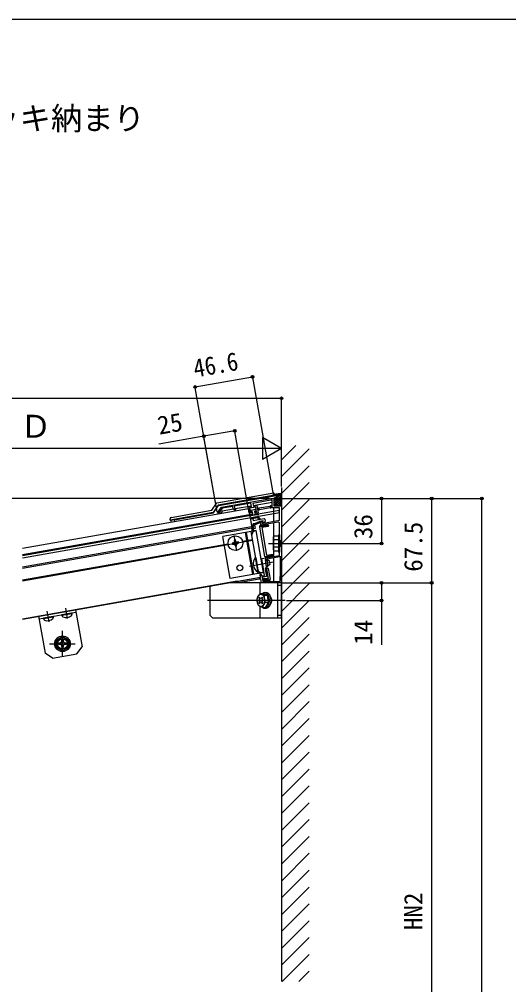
# Model space of a CAD drawing. Units: millimetres, scale not verified. Extents: x -875 to 875, y -1304 to 1297.
# Drawn here: x -411 to -20, y 474 to 1246 of the extents above; entities that cross this region are included whole.
import ezdxf
from ezdxf.enums import TextEntityAlignment as Align

# ---------------------------------------------------------------- set-up
doc = ezdxf.new("R2010")
doc.units = ezdxf.units.MM
doc.header["$LTSCALE"] = 8
for name, color, linetype in [('0-1_USER1', 3, 'Continuous'), ('0-2_YKK_11', 7, 'Continuous'), ('0-3_YKK_12', 2, 'Continuous'), ('0-4_YKK_13', 4, 'Continuous'), ('0-5_YKK_D', 6, 'Continuous'), ('0-6_YKK_ZWAK', 7, 'Continuous'), ('0-7_YSS_K', 3, 'Continuous')]:
    doc.layers.add(name, color=color, linetype=linetype)
doc.styles.add('ＭＳ ゴシック', font='')
doc.styles.get('ＭＳ ゴシック').set_extended_font_data('MS Gothic')

msp = doc.modelspace()

# ---------------------------------------------------------------- linework, layer by layer
at = {"layer": '0-2_YKK_11'}
for points in [[(-238.683, 854.909), (-237.454, 854.048), (-238.028, 853.229), (-239.596, 854.327), (-239.978, 856.494), (-248.44, 855.001), (-251.323, 850.885), (-252.142, 851.458), (-249.022, 855.914)], [(-249.022, 855.914), (-209.662, 862.855), (-207.062, 862.855), (-207.062, 856.855), (-201.062, 856.855), (-201.062, 842.193), (-201.062, 816.341), (-214.211, 814.023), (-213.17, 808.114), (-214.224, 806.608), (-213.13, 800.404), (-216.577, 799.796), (-216.005, 796.555), (-202.062, 796.555), (-202.062, 800.355), (-201.062, 800.355), (-201.062, 795.355), (-217.012, 795.355), (-217.524, 798.255), (-218.983, 798.255), (-235.294, 795.378), (-235.52, 796.659), (-219.097, 799.555), (-217.753, 799.555), (-218.128, 801.679), (-217.617, 802.409), (-217.225, 802.322), (-216.982, 800.943), (-214.52, 801.377), (-216.073, 810.183), (-215.987, 810.384), (-216.082, 810.926), (-216.232, 811.085), (-216.882, 814.77), (-202.562, 817.295), (-202.562, 826.396), (-202.442, 826.58), (-202.442, 827.129), (-202.562, 827.313), (-202.562, 842.944)], [(-203.736, 843.929), (-217.533, 841.496), (-217.926, 843.728), (-221.423, 842.097), (-222.677, 841.876), (-222.138, 838.823), (-223.616, 838.562), (-223.407, 837.381), (-224.392, 837.207), (-224.774, 839.374), (-223.297, 839.634), (-223.748, 842.195), (-222.982, 842.837), (-221.727, 843.059), (-218.575, 844.528), (-217.098, 844.789), (-216.756, 842.852), (-202.562, 845.355), (-202.562, 855.355), (-208.562, 855.355), (-208.562, 861.355), (-209.531, 861.355), (-223.888, 858.823), (-223.506, 856.656), (-220.798, 857.134), (-219.756, 851.225), (-221.972, 850.834), (-222.145, 851.819), (-220.914, 852.036), (-221.609, 855.975), (-226.533, 855.107), (-226.012, 852.153), (-224.781, 852.37), (-224.607, 851.385), (-226.823, 850.994), (-227.691, 855.918), (-224.983, 856.396), (-225.452, 859.055), (-238.993, 856.667), (-238.683, 854.909)]]:
    msp.add_lwpolyline(points, dxfattribs=at)
msp.add_arc((-203.562, 842.944), 1, 360, 99.99998, dxfattribs=at)
at = {"layer": '0-3_YKK_12'}
for p, q in [((-227.465, 854.637), (-408.03, 822.799)), ((-226.597, 849.713), (-408.03, 817.722)), ((-227.465, 854.637), (-226.476, 849.024)), ((-226.163, 847.252), (-224.288, 836.616)), ((-408.03, 807.06), (-224.774, 839.373)), ((-236.75, 820.913), (-238.938, 833.322)), ((-243.699, 826.389), (-408.03, 797.413)), ((-243.595, 825.798), (-408.03, 796.804)), ((-244.049, 826.024), (-231.64, 828.212)), ((-224.109, 829.843), (-232.093, 828.435)), ((-224.005, 829.252), (-231.989, 827.845)), ((-211.562, 826.855), (-192.992, 826.855)), ((-226.503, 808.815), (-207.791, 812.115)), ((-218.384, 803.133), (-217.828, 799.98)), ((-408.03, 766.443), (-217.828, 799.98)), ((-236.521, 796.684), (-408.03, 766.443)), ((-198.062, 781.356), (-260.104, 781.356)), ((-386.734, 764.207), (-388.227, 772.676)), ((-371.962, 766.811), (-373.455, 775.281)), ((-376.031, 736.449), (-376.031, 756.949)), ((-386.281, 746.699), (-365.781, 746.699))]:
    msp.add_line(p, q, dxfattribs=at)
at = {"layer": '0-4_YKK_13'}
for p, q in [((-252.73, 859.262), (-207.062, 867.314)), ((-202.062, 866.165), (-251.567, 857.436)), ((-251.378, 857.14), (-202.062, 865.836)), ((-207.362, 862.855), (-201.062, 866.492)), ((-207.062, 867.314), (-207.062, 866.299)), ((-207.062, 866.299), (-202.062, 867.181)), ((-207.062, 860.796), (-202.062, 865.796)), ((-202.062, 862.759), (-204.063, 864.759)), ((-202.062, 864.555), (-202.924, 865.417)), ((-202.062, 867.181), (-202.062, 866.165)), ((-202.062, 866.165), (-202.062, 865.836)), ((-202.062, 865.796), (-201.782, 866.076)), ((-202.062, 865.836), (-202.062, 856.855)), ((-202.062, 864), (-201.062, 865)), ((-201.062, 863.555), (-202.062, 864.555)), ((-201.062, 865.351), (-201.785, 866.074)), ((-256.786, 853.47), (-252.73, 859.262)), ((-251.567, 857.436), (-255.623, 851.644)), ((-255.434, 851.348), (-251.378, 857.14)), ((-251.567, 857.436), (-251.378, 857.14)), ((-225.038, 856.708), (-238.014, 854.42)), ((-208.562, 859.613), (-223.561, 856.968)), ((-218.764, 855.275), (-210.297, 856.768)), ((-209.803, 856.855), (-210.297, 856.768)), ((-210.064, 856.606), (-209.572, 856.693)), ((-209.873, 855.523), (-210.064, 856.606)), ((-209.563, 856.644), (-209.572, 856.693)), ((-207.064, 862.59), (-206.031, 863.623)), ((-207.062, 859), (-202.062, 864)), ((-202.062, 857.371), (-207.062, 862.371)), ((-203.342, 856.855), (-207.062, 860.575)), ((-205.138, 856.855), (-207.062, 858.779)), ((-207.044, 857.222), (-202.062, 862.204)), ((-202.062, 859.167), (-206.34, 863.445)), ((-205.615, 856.855), (-202.062, 860.408)), ((-202.062, 860.963), (-205.201, 864.102)), ((-203.819, 856.855), (-202.062, 858.612)), ((-202.062, 862.204), (-201.062, 863.204)), ((-201.062, 861.759), (-202.062, 862.759)), ((-202.062, 860.408), (-201.062, 861.408)), ((-201.062, 859.963), (-202.062, 860.963)), ((-202.062, 858.612), (-201.062, 859.612)), ((-201.062, 858.167), (-202.062, 859.167)), ((-201.546, 856.855), (-202.062, 857.371)), ((-202.023, 856.855), (-201.062, 857.816)), ((-202.872, 853.186), (-408.03, 817.011)), ((-202.559, 851.413), (-408.03, 815.183)), ((-255.623, 851.644), (-289.931, 845.594)), ((-289.295, 847.737), (-256.786, 853.47)), ((-286.601, 845.852), (-255.434, 851.348)), ((-255.623, 851.644), (-255.434, 851.348)), ((-248.47, 852.576), (-249.788, 850.695)), ((-239.383, 854.178), (-248.47, 852.576)), ((-226.419, 848.732), (-226.419, 849.798)), ((-226.171, 850.094), (-224.483, 850.392)), ((-225.838, 852.894), (-225.769, 852.5)), ((-220.26, 849.816), (-225.694, 848.858)), ((-221.852, 853.902), (-225.595, 853.242)), ((-224.83, 852.361), (-225.421, 852.257)), ((-224.483, 852.118), (-224.24, 850.739)), ((-222.513, 852.465), (-222.27, 851.086)), ((-222.27, 852.813), (-221.679, 852.917)), ((-220.234, 851.141), (-221.922, 850.843)), ((-221.505, 853.658), (-221.435, 853.264)), ((-219.959, 849.691), (-219.978, 849.714)), ((-219.536, 849.946), (-219.9, 850.948)), ((-219.42, 854.957), (-218.927, 855.043)), ((-219.42, 854.957), (-219.411, 854.907)), ((-218.764, 855.275), (-219.258, 855.188)), ((-219.237, 853.923), (-219.229, 853.873)), ((-218.736, 853.96), (-219.229, 853.873)), ((-218.997, 853.711), (-218.504, 853.798)), ((-218.736, 853.96), (-218.927, 855.043)), ((-210.036, 855.291), (-218.504, 853.798)), ((-210.036, 855.291), (-209.543, 855.378)), ((-209.381, 855.61), (-209.873, 855.523)), ((-209.381, 855.61), (-209.389, 855.659)), ((-207.062, 844.561), (-207.062, 855.355)), ((-202.559, 851.413), (-202.872, 853.186)), ((-289.931, 845.594), (-290.105, 846.581)), ((-289.931, 845.594), (-289.541, 845.322)), ((-286.599, 845.84), (-289.541, 845.322)), ((-289.541, 845.322), (-289.261, 843.735)), ((-286.319, 844.253), (-286.601, 845.852)), ((-226.163, 847.252), (-219.706, 848.391)), ((-226.163, 847.252), (-225.035, 840.851)), ((-220.081, 847.309), (-225.99, 846.267)), ((-225.934, 848.638), (-225.924, 848.665)), ((-224.02, 846.615), (-223.759, 845.137)), ((-223.759, 845.137), (-214.896, 846.7)), ((-223.748, 842.195), (-223.523, 840.914)), ((-223.343, 842.774), (-221.866, 843.034)), ((-221.866, 843.034), (-218.714, 844.504)), ((-220.081, 847.309), (-219.82, 845.832)), ((-217.851, 846.179), (-219.706, 848.391)), ((-215.717, 845.032), (-218.714, 844.504)), ((-217.07, 841.053), (-218.252, 840.845)), ((-218.165, 840.353), (-211.862, 841.464)), ((-214.115, 841.574), (-216.085, 841.227)), ((-215.852, 843.485), (-215.717, 845.032)), ((-214.868, 843.659), (-215.852, 843.485)), ((-214.317, 846.295), (-214.057, 844.817)), ((-211.949, 841.956), (-213.131, 841.748)), ((-211.949, 841.956), (-211.862, 841.464)), ((-211.514, 841.22), (-211.601, 841.713)), ((-211.514, 841.22), (-211.445, 840.827)), ((-408.03, 808.075), (-224.948, 840.357)), ((-230.197, 835.574), (-224.293, 802.091)), ((-229.212, 835.748), (-223.308, 802.264)), ((-219.369, 802.959), (-225.273, 836.442)), ((-223.766, 840.567), (-224.455, 840.445)), ((-215.429, 803.654), (-221.333, 837.137)), ((-218.495, 840.498), (-218.408, 840.004)), ((-214.275, 816.567), (-218.408, 840.004)), ((-218.165, 840.353), (-218.252, 840.845)), ((-211.688, 840.479), (-216.809, 839.576)), ((-216.809, 839.576), (-212.92, 817.517)), ((-203.562, 833.855), (-203.562, 819.855)), ((-203.562, 833.855), (-202.562, 833.855)), ((-202.562, 833.855), (-202.562, 819.855)), ((-242.019, 798.965), (-247.923, 832.449)), ((-236.28, 826.886), (-235.296, 827.059)), ((-207.562, 831.855), (-207.129, 832.605)), ((-207.562, 821.855), (-207.562, 831.855)), ((-203.562, 832.605), (-207.131, 832.605)), ((-203.562, 829.741), (-207.115, 829.741)), ((-203.562, 832.605), (-203.562, 821.105)), ((-202.562, 829.455), (-202.062, 829.455)), ((-202.062, 829.455), (-202.062, 824.255)), ((-212.92, 817.517), (-207.799, 818.419)), ((-207.562, 821.855), (-207.129, 821.105)), ((-207.451, 818.176), (-207.382, 817.783)), ((-207.131, 821.105), (-203.562, 821.105)), ((-203.562, 823.968), (-207.115, 823.968)), ((-203.562, 819.855), (-202.562, 819.855)), ((-202.562, 824.255), (-202.062, 824.255)), ((-222.111, 815.581), (-221.61, 815.669)), ((-221.61, 815.669), (-219.561, 804.048)), ((-217.08, 813.015), (-216.588, 813.102)), ((-216.966, 812.371), (-216.474, 812.458)), ((-214.275, 816.567), (-214.188, 816.074)), ((-214.012, 812.892), (-211.363, 813.359)), ((-213.928, 816.323), (-207.625, 817.435)), ((-213.841, 815.831), (-213.928, 816.323)), ((-213.841, 815.831), (-212.659, 816.039)), ((-211.032, 813.269), (-212.845, 813.762)), ((-211.674, 816.213), (-209.705, 816.56)), ((-211.032, 813.269), (-210.442, 809.921)), ((-208.72, 816.734), (-207.538, 816.942)), ((-207.625, 817.435), (-207.538, 816.942)), ((-207.295, 817.29), (-207.382, 817.783)), ((-207.062, 796.555), (-207.062, 815.283)), ((-202.062, 816.165), (-202.062, 796.855)), ((-216.325, 808.736), (-215.833, 808.823)), ((-216.212, 808.091), (-215.719, 808.178)), ((-213.371, 809.257), (-210.722, 809.724)), ((-213.257, 808.612), (-211.977, 808.838)), ((-213.246, 806.696), (-212.753, 806.782)), ((-213.246, 806.696), (-212.516, 802.559)), ((-212.509, 807.13), (-213.002, 807.043)), ((-211.364, 798.903), (-212.753, 806.782)), ((-212.509, 807.13), (-212.116, 807.199)), ((-210.442, 809.921), (-211.977, 808.838)), ((-211.768, 806.956), (-210.234, 798.256)), ((-218.146, 786.831), (-218.146, 795.355)), ((-215.307, 798.669), (-214.799, 798.669)), ((-215.307, 798.669), (-215.307, 798.669)), ((-215.303, 798.646), (-215.307, 798.669)), ((-215.113, 797.569), (-215.129, 797.661)), ((-214.693, 798.068), (-215.113, 797.568)), ((-215.113, 797.568), (-215.113, 797.569)), ((-214.602, 798.903), (-215.11, 798.903)), ((-214.916, 797.403), (-214.497, 797.903)), ((-214.916, 797.403), (-214.916, 797.403)), ((-214.693, 798.068), (-214.799, 798.669)), ((-214.602, 798.903), (-211.364, 798.903)), ((-214.497, 797.903), (-210.53, 797.903)), ((-212.343, 801.575), (-211.872, 798.903)), ((-210.53, 797.903), (-210.441, 797.403)), ((-210.146, 797.755), (-210.234, 798.256)), ((-204.062, 767.355), (-204.062, 795.355)), ((-258.104, 769.355), (-258.104, 792.879)), ((-214.294, 787.605), (-212.987, 787.605)), ((-201.062, 793.355), (-204.062, 793.355)), ((-218.593, 784.02), (-219.099, 783.143)), ((-219.099, 783.143), (-218.572, 782.231)), ((-218.572, 780.478), (-219.099, 779.566)), ((-219.099, 779.566), (-218.593, 778.689)), ((-218.066, 783.108), (-218.593, 784.02)), ((-218.593, 778.689), (-218.066, 779.601)), ((-214.838, 785.437), (-218.058, 786.931)), ((-218.058, 786.931), (-215.565, 786.931)), ((-216.527, 784.02), (-217.054, 783.108)), ((-217.054, 779.601), (-216.527, 778.689)), ((-216.547, 782.231), (-216.021, 783.143)), ((-216.021, 779.566), (-216.547, 780.478)), ((-216.021, 783.143), (-216.527, 784.02)), ((-216.527, 778.689), (-216.021, 779.566)), ((-216.332, 775.778), (-213.975, 779.86)), ((-212.345, 785.437), (-215.565, 786.931)), ((-213.975, 779.86), (-214.838, 785.437)), ((-214.838, 785.437), (-212.345, 785.437)), ((-213.975, 779.86), (-211.482, 779.86)), ((-213.839, 775.778), (-211.482, 779.86)), ((-213.839, 775.778), (-211.482, 779.86)), ((-211.482, 779.86), (-212.345, 785.437)), ((-395.145, 768.715), (-365.6, 773.924)), ((-394.797, 766.745), (-365.253, 771.954)), ((-365.6, 773.924), (-360.391, 744.38)), ((-218.146, 767.355), (-218.146, 776.446)), ((-216.332, 775.778), (-213.839, 775.778)), ((-214.294, 775.105), (-212.987, 775.105)), ((-395.145, 768.715), (-389.935, 739.17)), ((-391.264, 767.368), (-383.559, 768.727)), ((-391.264, 766.86), (-383.385, 768.25)), ((-391.264, 766.86), (-391.264, 767.368)), ((-391.264, 766.86), (-390.985, 766.095)), ((-383.385, 768.25), (-383.559, 768.727)), ((-383.385, 768.25), (-383.385, 767.435)), ((-376.491, 769.973), (-368.787, 771.331)), ((-376.491, 769.465), (-368.613, 770.854)), ((-376.491, 769.465), (-376.491, 769.973)), ((-376.491, 769.465), (-376.213, 768.699)), ((-368.613, 770.854), (-368.787, 771.331)), ((-368.613, 770.854), (-368.613, 770.039)), ((-258.104, 769.355), (-256.104, 767.355)), ((-256.104, 767.355), (-201.062, 767.355)), ((-201.062, 769.355), (-204.062, 769.355)), ((-377.891, 746.079), (-379.131, 746.079)), ((-374.171, 747.319), (-372.931, 747.319)), ((-364.447, 738.588), (-360.391, 744.38)), ((-384.143, 735.115), (-389.935, 739.17)), ((-384.143, 735.115), (-364.447, 738.588))]:
    msp.add_line(p, q, dxfattribs=at)
for points in [[(-207.062, 816.502), (-207.062, 821.105), (-207.062, 832.605), (-207.062, 843.343)], [(-221.333, 837.137), (-225.273, 836.442), (-247.923, 832.449)], [(-239.408, 827.35), (-240.393, 827.176), (-240.22, 826.191), (-239.235, 826.365)], [(-237.612, 828.682), (-237.786, 829.667), (-238.771, 829.493), (-238.597, 828.508)], [(-238.076, 825.554), (-237.903, 824.569), (-236.918, 824.743), (-237.092, 825.727)], [(-235.296, 827.059), (-235.469, 828.044), (-236.454, 827.871)], [(-222.111, 815.581), (-220.062, 803.96), (-219.561, 804.048)], [(-214.126, 813.536), (-212.845, 813.762), (-211.977, 808.838)], [(-215.429, 803.654), (-219.369, 802.959), (-242.019, 798.965)], [(-201.062, 767.355), (-201.062, 795.355), (-244.062, 795.355)], [(-214.916, 797.403), (-210.441, 797.403), (-210.441, 797.403)], [(-218.058, 786.931), (-219.601, 784.89), (-220.415, 782.849)], [(-216.332, 775.778), (-218.307, 776.525), (-219.552, 777.272), (-220.348, 780.06), (-220.415, 782.849)], [(-218.058, 786.931), (-216.813, 786.184), (-214.838, 785.437), (-214.771, 782.649), (-213.975, 779.86), (-215.519, 777.819), (-216.332, 775.778)], [(-376.651, 748.559), (-376.651, 749.799), (-375.411, 749.799), (-375.411, 748.559)], [(-379.131, 746.079), (-379.131, 747.319), (-377.891, 747.319)], [(-375.411, 744.839), (-375.411, 743.599), (-376.651, 743.599), (-376.651, 744.839)], [(-372.931, 747.319), (-372.931, 746.079), (-374.171, 746.079)]]:
    msp.add_lwpolyline(points, dxfattribs=at)
msp.add_lwpolyline([(-376.031, 752.473), (-371.031, 749.586), (-371.031, 743.812), (-376.031, 740.926), (-381.031, 743.812), (-381.031, 749.586)], close=True, dxfattribs=at)
for centre, radius in [((-237.844, 827.118), 5.9), ((-234.371, 807.422), 2.3), ((-376.031, 746.699), 6.25), ((-376.031, 746.699), 5), ((-376.031, 746.699), 4.05)]:
    msp.add_circle(centre, radius, dxfattribs=at)
for centre, radius, start, end in [((-209.769, 856.658), 0.2, 10, 100), ((-209.476, 856.151), 0.5, 280, 100), ((-226.119, 849.798), 0.3, 100, 180), ((-225.642, 848.562), 0.3, 100, 160), ((-225.543, 852.946), 0.3, 100, 190), ((-225.473, 852.552), 0.3, 190, 280), ((-224.778, 852.066), 0.3, 10, 100), ((-224.535, 850.687), 0.3, 280, 10), ((-222.218, 852.517), 0.3, 100, 190), ((-221.974, 851.138), 0.3, 190, 280), ((-221.8, 853.606), 0.3, 10, 100), ((-221.731, 853.212), 0.3, 280, 10), ((-220.207, 849.521), 0.3, 40, 100), ((-220.182, 850.845), 0.3, 20, 100), ((-219.768, 849.852), 0.25, 220, 22.042), ((-219.324, 854.415), 0.5, 100, 280), ((-219.223, 854.991), 0.2, 100, 190), ((-219.032, 853.908), 0.2, 190, 280), ((-209.578, 855.575), 0.2, 280, 10), ((-226.169, 848.723), 0.25, 177.958, 340), ((-223.256, 842.281), 0.5, 100, 190), ((-216.577, 841.14), 0.5, 10, 190), ((-214.809, 846.208), 0.5, 10, 100), ((-215.041, 844.644), 1, 280, 10), ((-213.623, 841.661), 0.5, 10, 190), ((-211.897, 841.661), 0.3, 10, 100), ((-224.542, 840.938), 0.5, 190, 280), ((-223.818, 840.862), 0.3, 280, 10), ((-218.199, 840.55), 0.3, 100, 190), ((-211.74, 840.775), 0.3, 280, 10), ((-239.582, 828.335), 1, 280, 10), ((-239.061, 825.38), 1, 10, 100), ((-236.628, 828.855), 1, 190, 280), ((-236.107, 825.901), 1, 100, 190), ((-205.006, 831.185), 2.556, 146.25178, 214.38425), ((-198.009, 826.855), 9.553, 162.41205, 197.58795), ((-207.747, 818.124), 0.3, 10, 100), ((-205.006, 822.524), 2.556, 145.61575, 213.74822), ((-215.432, 810.767), 8.232, 144.2189, 235.7811), ((-213.893, 816.126), 0.3, 190, 280), ((-212.167, 816.126), 0.5, 190, 10), ((-209.212, 816.647), 0.5, 190, 10), ((-207.59, 817.238), 0.3, 280, 10), ((-212.95, 806.748), 0.3, 100, 190), ((-212.429, 802.067), 0.5, 100, 280), ((-212.064, 806.904), 0.3, 10, 100), ((-215.216, 798.153), 0.5, 100, 280), ((-215.11, 798.703), 0.2, 90, 189.97762), ((-214.916, 797.603), 0.2, 190.10648, 269.89352), ((-210.441, 797.703), 0.3, 270.02238, 10), ((-390.139, 766.402), 0.9, 200, 247.94412), ((-388.036, 771.593), 6.5, 247.94412, 312.05588), ((-384.285, 767.435), 0.9, 312.05588, 360), ((-375.367, 769.007), 0.9, 200, 247.94412), ((-373.264, 774.197), 6.5, 247.94412, 312.05588), ((-369.513, 770.039), 0.9, 312.05588, 360), ((-377.891, 748.559), 1.24, 270, 0), ((-374.171, 748.559), 1.24, 180, 270), ((-377.891, 744.839), 1.24, 0, 90), ((-374.171, 744.839), 1.24, 90, 180)]:
    msp.add_arc(centre, radius, start, end, dxfattribs=at)
for centre, major_axis, ratio, start_param, end_param in [((-210.262, 856.571), (0.198, 0.035), 0.995037, 0, 1.5707963), ((-218.729, 855.078), (-0.198, -0.035), 0.995037, 4.712389, 6.2831853), ((-218.538, 853.995), (0.198, 0.035), 0.995037, 3.1415927, 4.712389), ((-210.071, 855.488), (0.198, 0.035), 0.995037, 4.712389, 6.2831853), ((-289.117, 846.751), (-0.822, 0.576), 0.99628, 5.4996506, 7.06672), ((-211.81, 841.168), (0.052, -0.296), 0.997785, 1.5707963, 3.1415927), ((-220.812, 834.183), (-3.939, -0.695), 0.75, 4.712389, 6.2831853), ((-218.113, 840.057), (0.052, -0.296), 0.997785, 3.1415927, 4.712389), ((-213.98, 816.619), (0.052, -0.296), 0.997785, 4.712389, 6.2831853), ((-207.677, 817.731), (-0.052, 0.296), 0.997785, 3.1415927, 4.712389), ((-215.95, 806.608), (-3.939, -0.695), 0.75, 0, 1.5707963), ((-212.457, 806.835), (0.296, 0.052), 0.997785, 1.5707963, 3.1415927), ((-214.602, 798.703), (-0.2, 0), 0.997717, 4.712389, 6.4573277), ((-214.496, 798.104), (0.129, 0.154), 0.996235, 2.445318, 3.8378673), ((-210.53, 798.204), (-0.052, 0.296), 0.997717, 2.9674503, 4.712389), ((-214.294, 781.355), (0, 6.25), 0.57735, 6.2831853, 6.7516024), ((-214.294, 781.355), (0, 6.25), 0.57735, 3.1415927, 6.2831853), ((-212.987, 781.355), (0, 6.25), 0.57735, 3.1415927, 6.2831853), ((-219.079, 781.355), (0, 1.24), 0.57735, 3.9269908, 5.4977871), ((-217.56, 783.985), (0, 1.24), 0.57735, 2.3561945, 3.9269908), ((-217.56, 778.724), (0, 1.24), 0.57735, 5.4977871, 7.0685835), ((-216.041, 781.355), (0, 1.24), 0.57735, 0.7853982, 2.3561945), ((-210.538, 781.355), (0, 3), 0.57735, 3.6352614, 5.7895166), ((-211.104, 781.355), (0, -3.25), 0.707107, 0.6578624, 2.4837303), ((-214.294, 781.355), (0, 6.25), 0.57735, 2.6731756, 3.1415927)]:
    msp.add_ellipse(centre, major_axis=major_axis, ratio=ratio, start_param=start_param, end_param=end_param, dxfattribs=at)
msp.add_ellipse((-217.56, 781.355), major_axis=(0, 5), ratio=0.57735, dxfattribs=at)
at = {"layer": '0-5_YKK_D'}
for p, q in [((-270.008, 951.941), (-224.116, 960.033)), ((-207.236, 864.298), (-224.29, 961.018)), ((-252.398, 852.07), (-270.182, 952.926)), ((-201.062, 942.855), (-680, 942.855)), ((-201.062, 872.507), (-201.062, 943.855)), ((-252.398, 852.07), (-263.236, 913.534)), ((-227.639, 855.622), (-238.616, 917.875)), ((-201.062, 902.855), (-216.217, 911.605)), ((-216.217, 911.605), (-216.217, 894.105)), ((-218.562, 902.855), (-572.5, 902.855)), ((-201.062, 902.855), (-231.373, 902.855)), ((-201.062, 902.855), (-216.217, 894.105)), ((-201.062, 872.507), (-201.062, 903.855)), ((-210.636, 862.855), (-801, 862.855)), ((-206.362, 862.855), (-80.062, 862.855)), ((-206.362, 862.855), (-120.062, 862.855)), ((-206.362, 862.855), (-40.062, 862.855)), ((-121.062, 862.855), (-121.062, 826.855)), ((-81.062, 795.355), (-81.062, 862.855)), ((-41.062, 0.8), (-41.062, 862.855)), ((-201.562, 826.855), (-120.062, 826.855)), ((-200.362, 795.355), (-80.062, 795.355)), ((-200.362, 795.355), (-80.062, 795.355)), ((-200.062, 795.355), (-120.062, 795.355)), ((-81.062, 292.8), (-81.062, 795.355)), ((-197.062, 781.356), (-120.062, 781.356))]:
    msp.add_line(p, q, dxfattribs=at)
for points in [[(-238.442, 916.89), (-263.063, 912.549), (-298.945, 906.222)], [(-121.062, 795.355), (-121.062, 781.356), (-121.062, 745.943)]]:
    msp.add_lwpolyline(points, dxfattribs=at)
for centre in [(-224.116, 960.033), (-270.008, 951.941), (-201.062, 942.855), (-263.063, 912.549), (-238.442, 916.89), (-121.062, 862.855), (-81.062, 862.855), (-41.062, 862.855), (-121.062, 826.855), (-121.062, 795.355), (-81.062, 795.355), (-81.062, 795.355), (-121.062, 781.356)]:
    msp.add_circle(centre, 1.075, dxfattribs=at)
at = {"layer": '0-6_YKK_ZWAK'}
msp.add_line((-875, 1245.8), (875, 1245.8), dxfattribs=at)
at = {"layer": '0-7_YSS_K'}
for p, q in [((-201.062, 893.828), (-189.692, 905.198)), ((-201.062, 880.358), (-178.923, 902.497)), ((-201.062, 866.888), (-178.923, 889.027)), ((-201.062, 853.417), (-178.923, 875.557)), ((-201.062, 871.507), (-201.062, 476.712)), ((-201.062, 839.947), (-178.923, 862.086)), ((-201.062, 826.477), (-178.923, 848.616)), ((-201.062, 813.006), (-178.923, 835.145)), ((-201.062, 799.536), (-178.923, 821.675)), ((-201.062, 786.065), (-178.923, 808.205)), ((-201.062, 772.595), (-178.923, 794.734)), ((-201.062, 759.125), (-178.923, 781.264)), ((-201.062, 745.654), (-178.923, 767.793)), ((-201.062, 732.184), (-178.923, 754.323)), ((-201.062, 718.713), (-178.923, 740.853)), ((-201.062, 705.243), (-178.923, 727.382)), ((-201.062, 691.773), (-178.923, 713.912)), ((-201.062, 678.302), (-178.923, 700.442)), ((-201.062, 664.832), (-178.923, 686.971)), ((-201.062, 651.362), (-178.923, 673.501)), ((-201.062, 637.891), (-178.923, 660.03)), ((-201.062, 624.421), (-178.923, 646.56)), ((-201.062, 610.95), (-178.923, 633.09)), ((-201.062, 597.48), (-178.923, 619.619)), ((-201.062, 584.01), (-178.923, 606.149)), ((-201.062, 570.539), (-178.923, 592.678)), ((-201.062, 557.069), (-178.923, 579.208)), ((-201.062, 543.598), (-178.923, 565.738)), ((-201.062, 530.128), (-178.923, 552.267)), ((-201.062, 516.658), (-178.923, 538.797)), ((-201.062, 503.187), (-178.923, 525.327)), ((-201.062, 489.717), (-178.923, 511.856)), ((-200.596, 476.712), (-178.923, 498.386)), ((-187.126, 476.712), (-178.923, 484.915))]:
    msp.add_line(p, q, dxfattribs=at)

# ---------------------------------------------------------------- texts
at = {"layer": '0-1_USER1', "style": 'ＭＳ ゴシック'}
msp.add_text('■ソラリア テラス囲い片入隅 デッキ納まり', height=18.33, dxfattribs=at).set_placement((-810.256, 1151.925), align=Align.BOTTOM_LEFT)
at = {"layer": '0-5_YKK_D', "style": 'ＭＳ ゴシック', "width": 0.9}
msp.add_text('46.6', height=14.66, rotation=10, dxfattribs=at).set_placement((-269.288, 955.115), align=Align.BOTTOM_LEFT)
at = {"layer": '0-5_YKK_D', "style": 'ＭＳ ゴシック'}
msp.add_text('Ｄ', height=18.33, dxfattribs=at).set_placement((-409.878, 905.855), align=Align.BOTTOM_LEFT)
for s, rotation, p in [('25', 10, (-297.967, 909.441)), ('36', 90, (-124.062, 830.366)), ('67.5', 90, (-84.062, 804.275)), ('14', 90, (-124.062, 745.875)), ('HN2', 90, (-84.062, 517.884))]:
    msp.add_text(s, height=14.66, rotation=rotation, dxfattribs=at).set_placement(p, align=Align.BOTTOM_LEFT)

doc.saveas('drawing.dxf')
